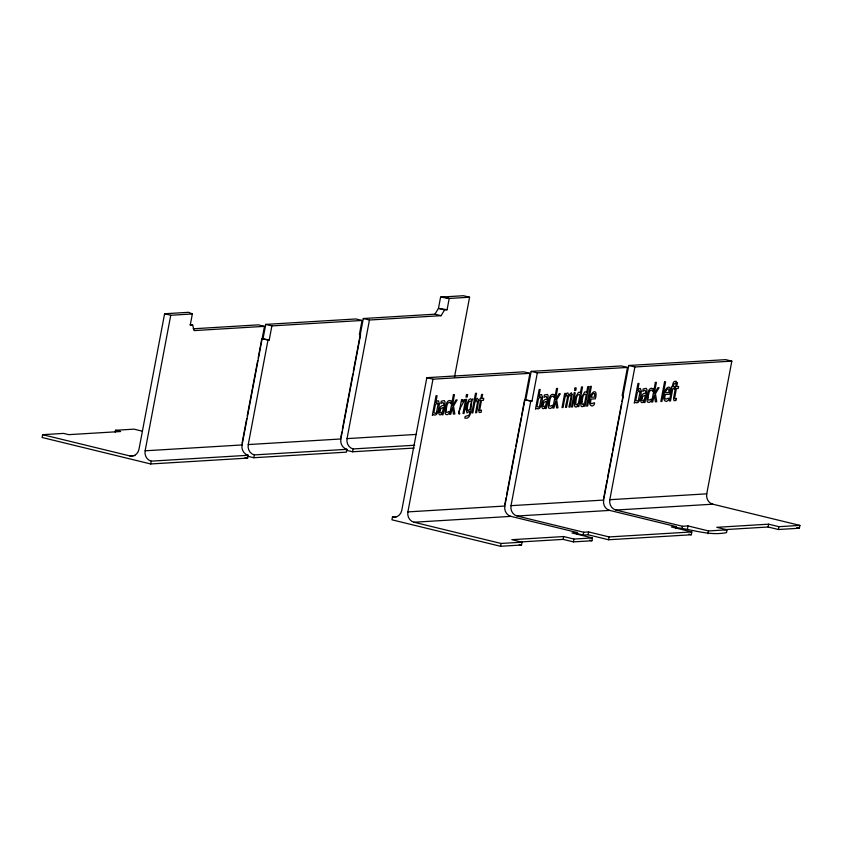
<?xml version="1.0" encoding="UTF-8"?>
<svg xmlns="http://www.w3.org/2000/svg" width="842" height="842" viewBox="0 0 842 842"><rect width="100%" height="100%" fill="white"/><g stroke="black" fill="none" stroke-linecap="round" stroke-linejoin="round"><path stroke-width="1.26" d="M115.144 432.156L115.501 430.273L120.627 431.525L68.749 434.651L63.624 433.409L42.637 434.672L42.1 437.493L150.686 463.963L247.622 458.111L248.158 455.28A8.683 7.841 86.5 0 1 242.075 444.944L264.483 326.349L258.336 324.854L193.155 328.79M264.483 326.349L194.092 330.601L192.692 325.107L190.218 325.254L192.355 313.961L188.682 312.308L164.6 313.761L138.983 449.291A8.683 7.841 86.5 0 1 129.7 455.89L42.637 434.672M150.686 463.963L151.213 461.142A8.683 7.841 86.5 0 1 145.129 450.796L170.747 315.266L192.355 313.961M242.096 443.071L246.727 418.569M247.222 415.99L257.694 360.523M258.189 357.945L261.841 338.6L269.219 340.021L271.892 325.907L362.039 320.465L359.366 334.579L360.608 334.506L340.863 438.977A8.683 7.841 86.5 0 0 346.946 449.323L346.409 452.143L253.8 457.732L247.411 456.175M263.072 338.526L265.746 324.402L355.892 318.96L362.039 320.465M253.8 457.732L254.326 454.912A8.683 7.841 86.5 0 1 248.243 444.565L267.988 340.094L269.219 340.021M340.894 437.103L341.863 431.946M342.357 429.367L352.83 373.943M353.314 371.364L363.302 318.518L434.925 314.192L441.071 315.687L444.608 309.898L447.081 309.74L449.218 298.447L469.583 297.215L454.469 377.248M346.209 450.217L352.587 451.775L353.124 448.944A8.683 7.841 86.5 0 1 347.041 438.608L369.449 320.013L441.071 315.687M577.149 534.491L577.496 532.607L510.926 516.378A8.683 7.841 86.5 0 1 504.842 506.031L529.913 373.332L523.766 371.827L426.831 377.679L401.76 510.389A8.683 7.841 86.5 0 1 392.477 516.988L391.94 519.809L500.516 546.279L521.514 545.016L522.04 542.185L511.799 539.69L563.666 536.554L573.918 539.059L592.431 537.933L591.905 540.764L573.381 541.88L563.13 539.385L520.335 541.964M469.583 297.215L463.447 295.721L440.598 297.1L438.461 308.393L434.925 314.192M522.04 542.185L501.053 543.458L413.98 522.229A8.683 7.841 86.5 0 1 407.896 511.894L432.977 379.184L529.913 373.332M504.874 504.169L506.084 497.717M506.579 495.138L515.346 448.702M515.841 446.123L521.198 417.748M521.682 415.169L524.608 399.697L531.986 401.118L537.322 372.88L627.469 367.438L622.143 395.677L623.375 395.603L603.63 500.074A8.683 7.841 86.5 0 0 609.713 510.41L676.294 526.639L675.937 528.523M525.84 399.613L531.176 371.385L621.333 365.944L627.469 367.438M500.516 546.279L501.053 543.458M576.759 533.502L583.138 535.059L588.084 534.765L608.577 539.754L691.314 534.765L691.84 531.933L609.113 536.933L588.621 531.933L583.674 532.239L517.093 516.009A8.683 7.841 86.5 0 1 511.02 505.663L530.755 401.192L531.986 401.118M563.13 539.385L563.666 536.554M573.381 541.88L573.918 539.059M583.138 535.059L583.674 532.239M588.084 534.765L588.621 531.933M603.661 498.201L607.071 480.161M607.556 477.582L612.187 453.101M612.671 450.533L621.438 404.149M621.922 401.571L628.742 365.491L725.678 359.639L731.824 361.134L706.743 493.844A8.683 7.841 86.5 0 0 712.827 504.19L799.9 525.408L799.363 528.239L778.376 529.502L768.125 527.008L724.036 529.671M675.547 527.534C692.524 529.365 709.059 536.101 726.499 532.639L727.035 529.807L708.522 530.934L688.03 525.934L682.473 526.271L615.891 510.042A8.683 7.841 86.5 0 1 609.808 499.695L634.879 366.986L731.824 361.134M608.577 539.754L609.113 536.933M674.474 388.699L674.842 386.72M674.61 388.688L674.979 386.72M681.936 529.092L682.473 526.271M687.493 528.755L688.03 525.934M707.985 533.754L708.522 530.934M768.125 527.008L768.662 524.177L778.913 526.682L799.9 525.408M778.376 529.502L778.913 526.682M115.501 430.273L134.015 429.157L142.456 431.209M145.129 450.796L242.075 444.944M248.243 444.565L340.863 438.977M347.041 438.608L416.474 434.409M129.7 455.89L134.941 455.575M151.213 461.142L248.158 455.28M254.326 454.912L346.946 449.323M353.124 448.944L414.696 445.229M352.587 451.775L414.159 448.049M407.896 511.894L504.842 506.031M511.02 505.663L603.63 500.074M609.808 499.695L706.743 493.844M392.477 516.988L396.403 516.756M413.98 522.229L510.926 516.378M517.093 516.009L609.713 510.41M615.891 510.042L712.827 504.19M577.496 532.607L571.939 532.944L592.431 537.933M676.294 526.639L671.348 526.945L691.84 531.933M768.662 524.177L716.784 527.313L727.035 529.807M440.598 297.1L449.218 298.447L443.071 296.952M447.081 309.74L438.461 308.393L444.608 309.898M628.742 365.491L634.879 366.986M363.302 318.518L369.449 320.013M531.176 371.385L537.322 372.88M265.746 324.402L271.892 325.907M524.608 399.697L530.755 401.192M164.6 313.761L170.747 315.266M426.831 377.679L432.977 379.184M261.841 338.6L267.988 340.094M190.229 324.507L192.692 325.107M796.816 527.608L799.363 528.239M688.903 534.175L691.314 534.765M589.495 540.175L591.905 540.764M245.064 457.49L247.622 458.111M519.23 544.458L521.514 545.016M478.709 410.349L479.203 412.538L481.129 412.296L481.54 410.17L480.024 410.486L479.929 408.77L481.487 400.413L483.403 400.297L483.771 398.329L481.866 398.445L482.624 394.393L481.592 394.456L480.824 398.508L480.119 398.55L479.751 400.518L480.456 400.476L478.709 410.349M673.558 398.519L674.063 400.708L675.989 400.466L676.389 398.34L675.41 398.845L674.705 398.013L676.347 388.583L678.252 388.467L678.631 386.499L676.715 386.615L677.484 382.563L676.442 382.626L675.684 386.678L673.126 386.825L673.958 383.889L675.873 383.436L676.284 381.258L674.316 381.479A3.926 1.621 -76.3 0 0 673.105 383.268L672.126 386.888L671.421 386.931L671.053 388.899L671.748 388.857L669.464 400.992L670.495 400.929L672.79 388.793L675.305 388.646L673.558 398.519M572.128 394.53L570.055 407.086L569.024 407.149C568.35 407.191 574.044 389.72 568.518 396.803L566.561 407.296L565.519 407.36C564.824 407.423 570.539 390.004 565.045 396.982L563.056 407.507L562.024 407.57L564.687 393.467L565.719 393.403L565.424 394.972L567.003 393.067L567.971 393.025L568.634 395.256L571.35 392.751L572.128 394.53M478.688 400.35L476.635 412.696L475.604 412.759L477.414 402.918L477.077 400.645A4.147 1.705 -76.3 0 0 475.856 401.118L474.814 402.402L472.825 412.927L471.794 412.99L475.498 393.351L476.54 393.288L475.193 400.392L477.435 398.319L478.688 400.35M467.247 408.16L467.763 410.749L469.973 409.317L471.436 401.581L470.836 401.013C467.647 400.845 467.878 406.055 467.247 408.16M446.186 409.78C444.871 416.222 451.754 407.896 448.923 413.58L447.46 414.674L445.818 414.422A5.589 2.305 -76.3 0 1 445.018 412.117C444.965 408.707 446.186 397.95 451.301 401.034L450.796 403.697L449.807 402.276C446.639 402.339 446.713 407.423 446.186 409.78M466.068 409.17L466.984 412.927L469.604 411.275C470.699 418.421 464.5 413.959 464.816 418.085C473.415 420.211 469.647 401.508 472.951 398.982L471.804 399.645L470.457 398.74L468.826 399.918L467.278 403.086L466.068 409.17M549.321 403.581C548.005 410.022 554.889 401.697 552.068 407.381L550.594 408.475L548.952 408.223A5.589 2.305 -76.3 0 1 548.153 405.918C548.1 402.508 549.331 391.751 554.436 394.835L553.931 397.498L552.941 396.077C549.773 396.14 549.847 401.224 549.321 403.581M648.119 397.519C646.803 403.971 653.687 395.645 650.855 401.329L649.382 402.413L647.751 402.171A5.589 2.305 -76.3 0 1 646.951 399.855C646.898 396.445 648.119 385.689 653.234 388.783L652.729 391.446L651.74 390.014C648.572 390.078 648.645 395.161 648.119 397.519M575.739 402.002L575.96 404.549L576.991 404.718L578.454 403.181L579.991 395.056L579.412 394.498C576.107 394.435 576.423 399.803 575.739 402.002M581.99 401.623L582.211 404.181L583.243 404.339L584.706 402.802L586.242 394.677L585.664 394.13C582.348 394.056 582.675 399.424 581.99 401.623M574.56 403.065L574.591 405.339A4.631 1.905 -76.3 0 0 575.433 407.023L576.465 406.949L578.075 405.181L577.812 406.612L578.843 406.549L582.559 386.91L581.517 386.973L580.37 393.088A6.557 2.705 -76.3 0 0 578.475 392.383L575.802 396.698L574.56 403.065M580.801 402.687L580.843 404.96A4.631 1.905 -76.3 0 0 581.675 406.654L582.717 406.57L584.327 404.802L584.053 406.233L585.095 406.181L588.8 386.541L587.769 386.604L586.611 392.709A6.557 2.705 -76.3 0 0 584.727 392.004L582.054 396.319L580.801 402.687M438.156 404.223L436.545 412.117A3.4 1.4 -76.3 0 1 435.44 413.38L433.84 412.759L435.367 404.686L437.314 402.981L438.156 404.223M541.29 398.024L539.68 405.928A3.4 1.4 -76.3 0 1 538.575 407.181L536.975 406.56L538.501 398.487L540.448 396.782L541.29 398.024M640.078 391.962L638.478 399.866A3.4 1.4 -76.3 0 1 637.373 401.118L635.773 400.497L637.299 392.425L639.246 390.72L640.078 391.962M439.335 403.55C439.114 406.749 438.124 417.432 433.483 414.653L432.325 415.369L436.03 395.729L437.072 395.666L435.746 402.687L437.408 400.866L438.461 400.792L439.335 403.55M542.469 397.35C542.259 400.55 541.259 411.233 536.617 408.454L535.459 409.17L539.164 389.53L540.206 389.467L538.88 396.487L540.543 394.677L541.595 394.593L542.469 397.35M641.267 391.288C641.046 394.488 640.057 405.17 635.415 402.392L634.258 403.118L637.962 383.478L639.004 383.415L637.678 390.425L639.341 388.615L640.394 388.541L641.267 391.288M443.997 403.718L443.766 405.507C437.924 404.328 436.893 419.8 442.303 413.285L442.018 414.79L443.05 414.727L445.081 402.023L444.281 400.603L441.25 401.192L440.798 403.602L442.85 402.529L443.997 403.718M547.132 397.519L546.9 399.308C541.059 398.129 540.027 413.601 545.437 407.086L545.153 408.591L546.184 408.528L548.216 395.824L547.416 394.403L544.385 394.993L543.932 397.403L545.984 396.329L547.132 397.519M645.93 391.456L645.698 393.256C639.857 392.077 638.825 407.539 644.235 401.024L643.951 402.529L644.983 402.465L647.014 389.762L646.214 388.341L643.183 388.941L642.73 391.351L644.783 390.278L645.93 391.456M589.81 400.634C588.484 403.655 591.263 408.275 594.126 404.781C596.546 398.845 588.59 408.97 591.095 399.087L595.368 398.834C598.694 386.436 589.221 392.383 589.81 400.634M664.033 396.056C662.696 399.076 665.485 403.707 668.348 400.203C670.769 394.267 662.812 404.392 665.317 394.509L669.59 394.256C672.916 381.858 663.443 387.815 664.033 396.056M440.008 410.717L439.966 412.527L441.208 412.938L442.671 411.317L443.408 407.402L441.008 408.486L440.008 410.717M543.153 404.518L543.101 406.328L544.342 406.739L545.805 405.118L546.542 401.202L544.143 402.287L543.153 404.518M641.941 398.455L641.899 400.266L643.141 400.687L644.604 399.055L645.34 395.14L642.941 396.224L641.941 398.455M594.915 395.424L594.705 397.077L591.442 397.266C590.926 394.793 595.326 391.067 594.915 395.424M669.137 390.846L668.916 392.498L665.654 392.698C665.148 390.214 669.548 386.499 669.137 390.846M453.428 394.677L449.723 414.317L450.754 414.253L452.449 407.433L453.47 414.096L454.838 414.011L453.512 405.981L457.153 399.939L455.859 400.013L452.301 406.118L454.469 394.614L453.428 394.677M461.553 399.666L458.89 413.769L459.921 413.706C454.196 414.969 470.667 392.561 462.195 401.697L462.584 399.603L461.553 399.666M465.647 399.424L462.984 413.517L464.016 413.454L466.678 399.361L465.647 399.424M466.479 394.603L466.015 397.066L467.205 396.992L467.668 394.53L466.479 394.603M556.573 388.488L552.857 408.117L553.899 408.054L555.594 401.234L556.604 407.896L557.972 407.812L556.646 399.782L560.288 393.74L559.004 393.814L555.436 399.918L557.604 388.425L556.573 388.488M575.044 388.078L574.57 390.541L575.76 390.467L576.223 388.004L575.044 388.078M574.202 392.898L571.539 406.991L572.571 406.928L575.244 392.835L574.202 392.898M590.326 386.446L586.621 406.086L587.653 406.023L591.368 386.383L590.326 386.446M655.36 382.426L651.655 402.066L652.687 402.002L654.381 395.172L655.402 401.834L656.76 401.75L655.434 393.719L659.086 387.678L657.791 387.752L654.234 393.856L656.402 382.363L655.36 382.426M664.548 381.868L660.844 401.508L661.875 401.445L665.59 381.805L664.548 381.868"/></g></svg>
